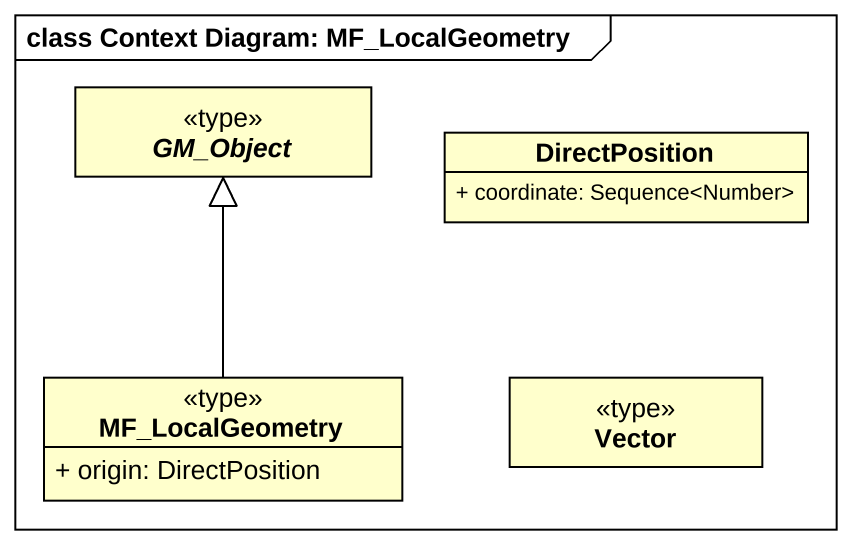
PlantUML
@startuml
mainframe class Context Diagram: MF_LocalGeometry
hide circle
hide empty members
skinparam classAttributeIconSize 0
abstract class GM_Object <<type>>
class DirectPosition {
  + coordinate: Sequence<Number>
}
class MF_LocalGeometry <<type>> {
  + origin: DirectPosition
}
class Vector <<type>>
MF_LocalGeometry -up-|> GM_Object
@enduml
